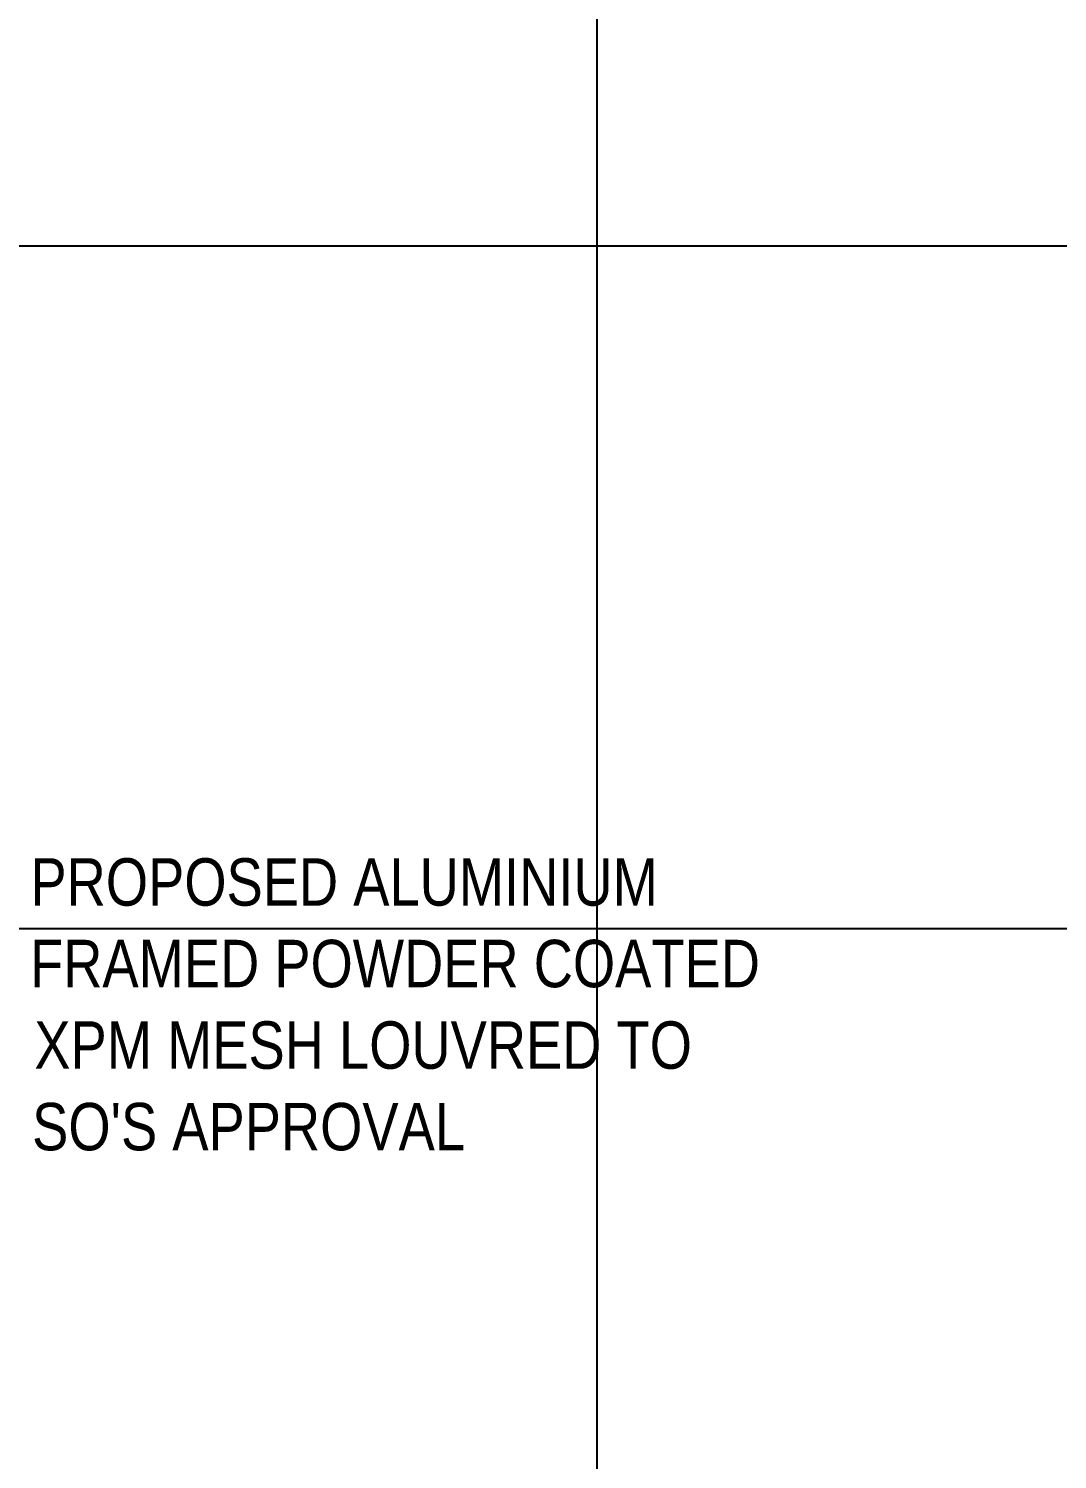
# Model space of a CAD drawing. Header units: millimetres. Extents: x -145636 to 131102, y -135903 to -7470.
# Drawn here: x 79501 to 90352, y -55195 to -40107 of the extents above; entities that cross this region are included whole.
import ezdxf

# ---------------------------------------------------------------- set-up
doc = ezdxf.new("R2010")
doc.units = ezdxf.units.MM
doc.layers.add('M_ARCHI', color=8, linetype='Continuous')
doc.styles.add('Arial Narrow_1', font='ARIALN.TTF', dxfattribs={"height": 90})

# ---------------------------------------------------------------- blocks, each defined once
blk = doc.blocks.new('RF Archi 21.10.2024')
at = {"layer": 'M_ARCHI', "color": 8}
for p, q in [((-80911, -25375), (-80911, -128210)), ((-119483, -58803), (-72658, -58803)), ((-119483, -66003), (-72658, -66003))]:
    blk.add_line(p, q, dxfattribs=at)
at = {"layer": 'M_ARCHI', "color": 8, "linetype": 'Continuous', "style": 'Arial Narrow_1'}
for s, p in [('PROPOSED ALUMINIUM', (-86886, -65761)), ('FRAMED POWDER COATED', (-86890, -66621)), ('XPM MESH LOUVRED TO', (-86845, -67481)), ("SO'S APPROVAL", (-86868, -68341))]:
    blk.add_text(s, height=500, dxfattribs=at).set_placement(p)

msp = doc.modelspace()

# ---------------------------------------------------------------- block references
at = {"layer": 'M_ARCHI', "color": 8, "linetype": 'Continuous'}
msp.add_blockref('RF Archi 21.10.2024', (166406, 16405), dxfattribs=at)

doc.saveas('drawing.dxf')
